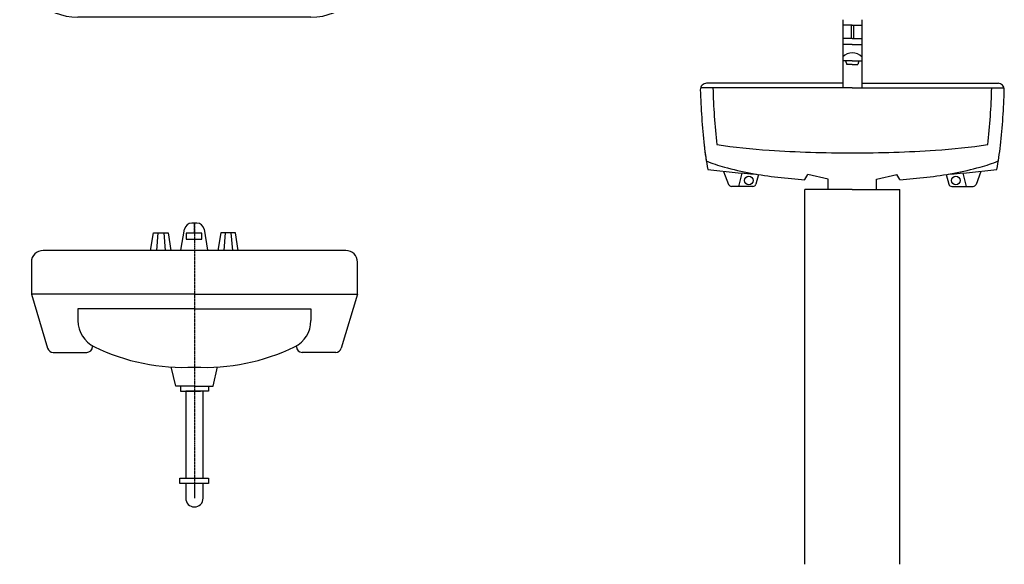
# Model space of a CAD drawing. Header units: inches. Extents: x 242965 to 445791, y 236206 to 423703.
# Drawn here: x 346411 to 348031, y 352934 to 353829 of the extents above; entities that cross this region are included whole.
import ezdxf

# ---------------------------------------------------------------- set-up
doc = ezdxf.new("R2010")
doc.units = ezdxf.units.IN
doc.header["$MEASUREMENT"] = 0
doc.linetypes.add('CENTER', pattern=[2, 1.25, -0.25, 0.25, -0.25])
doc.layers.add('9', color=251, linetype='Continuous', lineweight=13)
doc.layers.add('NOITHAT', color=8, linetype='Continuous')

# ---------------------------------------------------------------- blocks, each defined once
blk = doc.blocks.new('A$C7A3B4298')
at = {"layer": 'NOITHAT', "linetype": 'Continuous'}
for p, q in [((95.9, 1380.7), (479.4, 1380.7)), ((95.9, 1356.7), (479.4, 1356.7)), ((480, 1342.2), (160.4, 862.8)), ((0, 901.3), (0, 1284.8)), ((24, 901.3), (24, 1284.8)), ((551.3, 1284.8), (551.3, 901.3)), ((575.3, 1284.8), (575.3, 901.3)), ((376.8, 1230.4), (238.6, 1023.2)), ((393.9, 1169.8), (243, 943.4)), ((479.4, 829.4), (95.9, 829.4)), ((479.4, 805.4), (95.9, 805.4)), ((265.5, 422.6), (271.3, 456.9)), ((303.6, 456.9), (309.3, 422.6)), ((215.5, 422), (220.3, 450.8)), ((220.3, 450.8), (244.2, 450.8)), ((227.5, 450.8), (225.1, 422)), ((237, 450.8), (239.4, 422)), ((244.2, 450.8), (249, 422)), ((300, 450.5), (274.2, 450.5)), ((274.2, 450.5), (274.2, 440.3)), ((274.2, 440.3), (300, 440.3)), ((300, 440.3), (300, 450.5)), ((331.1, 450.8), (326.3, 422)), ((355, 450.8), (331.1, 450.8)), ((338.3, 450.8), (335.9, 422)), ((347.8, 450.8), (350.2, 422)), ((359.8, 422), (355, 450.8)), ((287.6, 421.9), (38.4, 421.9)), ((536.9, 421.9), (287.6, 421.9)), ((19.2, 402.7), (19.2, 350)), ((556.1, 350), (556.1, 402.7)), ((19.2, 350), (45.9, 260.9)), ((287.6, 350), (19.2, 350)), ((287.6, 350), (556.1, 350)), ((556.1, 350), (529.4, 260.9)), ((95.9, 326), (95.9, 306.5)), ((287.6, 326), (95.9, 326)), ((287.6, 326), (479.4, 326)), ((479.4, 326), (479.4, 306.5)), ((119.9, 263.7), (119.9, 265)), ((455.4, 263.7), (455.4, 265)), ((55.1, 254.1), (110.3, 254.1)), ((520.2, 254.1), (465, 254.1)), ((256.8, 198.7), (249.4, 230.6)), ((318.3, 198.7), (325.7, 230.6)), ((287.6, 198.7), (256.8, 198.7)), ((264.5, 198.7), (264.5, 190.2)), ((287.4, 198.7), (318.3, 198.7)), ((310.6, 198.7), (310.6, 190.2)), ((310.8, 198.7), (310.8, 190.2)), ((264.5, 190.2), (297.6, 190.2)), ((273.3, 190.2), (273.3, 47.6)), ((287.6, 190.2), (273.3, 190.2)), ((310.6, 190.2), (277.4, 190.2)), ((310.8, 190.2), (277.6, 190.2)), ((302, 47.6), (302, 190.5)), ((263.7, 47.6), (311, 47.6)), ((263.7, 38.4), (263.7, 47.6)), ((311, 38.4), (263.7, 38.4)), ((273.3, 38.4), (273.3, 14.4)), ((287.6, 38.4), (287.6, 14.4)), ((302, 14.4), (302, 38.4)), ((311, 47.6), (311, 38.4))]:
    blk.add_line(p, q, dxfattribs=at)
at = {"layer": 'NOITHAT', "linetype": 'CENTER'}
for p, q in [((287.6, 467), (287.6, 14.4)), ((287.6, 450.5), (287.6, 467))]:
    blk.add_line(p, q, dxfattribs=at)
at = {"layer": 'NOITHAT', "linetype": 'Continuous'}
for centre, radius, start, end in [((95.9, 1284.8), 95.9, 90, 180), ((479.4, 1284.8), 95.9, 0, 90), ((95.9, 1284.8), 71.9, 90, 180), ((479.4, 1284.8), 71.9, 0, 90), ((95.9, 901.3), 95.9, 180, 270), ((95.9, 901.3), 71.9, 180, 270), ((479.4, 901.3), 71.9, 270, 0), ((479.4, 901.3), 95.9, 270, 0), ((283.2, 454.9), 12.1, 89.0735, 170.5377), ((285.4, 592), 124.9, 269.0735, 270.9265), ((289.4, 592), 124.9, 269.0735, 270.9265), ((291.7, 454.9), 12.1, 9.4623, 90.9265), ((38.4, 402.7), 19.2, 90, 180), ((536.9, 402.7), 19.2, 0, 90), ((143.8, 306.5), 47.9, 180, 244.1021), ((431.5, 306.5), 47.9, 295.8979, 0), ((55.1, 263.7), 9.59, 196.6992, 270), ((110.3, 263.7), 9.59, 270, 0), ((269.7, 565.7), 336.1, 244.1021, 273.0665), ((305.6, 565.7), 336.1, 266.9335, 295.8979), ((465, 263.7), 9.59, 180, 270), ((520.2, 263.7), 9.59, 270, 343.3008), ((287.6, 14.4), 14.4, 180, 0)]:
    blk.add_arc(centre, radius, start, end, dxfattribs=at)
blk = doc.blocks.new('A$C21B80CA2')
at = {"layer": 'NOITHAT'}
for p, q in [((313.3, 895.7), (313.3, 783.5)), ((344.5, 895.7), (344.5, 783.5)), ((328.9, 886.5), (313.3, 886.5)), ((326.8, 886.5), (326.8, 865)), ((328.9, 886.5), (344.5, 886.5)), ((331, 886.5), (331, 865)), ((328.9, 865), (313.3, 865)), ((328.9, 865), (344.5, 865)), ((328.9, 854.8), (313.3, 854.8)), ((328.9, 854.8), (344.5, 854.8)), ((328.9, 828.2), (313.3, 828.2)), ((317.9, 828.2), (319.8, 822.2)), ((328.9, 828.2), (344.5, 828.2)), ((339.9, 828.2), (338, 822.2)), ((328.9, 822.2), (319.8, 822.2)), ((328.9, 822.2), (338, 822.2)), ((328.9, 783.5), (79.1, 783.5)), ((313.3, 791.2), (89.1, 791.2)), ((328.9, 783.5), (578.7, 783.5)), ((344.5, 791.2), (568.7, 791.2)), ((117.1, 646.2), (125.3, 624.7)), ((147.1, 643.3), (141.5, 621.4)), ((174.3, 641.2), (170.2, 625.3)), ((250.8, 632.6), (255.6, 641.3)), ((289.3, 633.3), (255.6, 641.3)), ((289.3, 616.4), (289.3, 633.3)), ((368.5, 633.3), (402.1, 641.3)), ((368.5, 616.4), (368.5, 633.3)), ((407, 632.6), (402.1, 641.3)), ((483.5, 641.2), (487.6, 625.3)), ((510.7, 643.3), (516.3, 621.4)), ((540.7, 646.2), (532.5, 624.7)), ((165.2, 621.4), (130.1, 621.4)), ((250.8, 0), (250.8, 616.4)), ((328.9, 616.4), (250.8, 616.4)), ((328.9, 616.4), (407, 616.4)), ((407, 0), (407, 616.4)), ((492.6, 621.4), (527.7, 621.4))]:
    blk.add_line(p, q, dxfattribs=at)
for centre in [(158.4, 631.3), (499.4, 631.3)]:
    blk.add_circle(centre, 7.04, dxfattribs=at)
for centre, radius, start, end in [((328.9, 819.1), 22, 90, 135.2499), ((328.9, 819.1), 22, 44.7501, 90), ((89.1, 780.7), 10.4, 90, 181.6206), ((1176.6, 811.5), 1098.3, 181.6206, 186.4017), ((1176.6, 811.5), 1077.5, 181.4896, 186.4655), ((-518.8, 811.5), 1077.5, 353.5345, 358.5104), ((568.7, 780.7), 10.4, 358.3794, 90), ((-518.8, 811.5), 1098.3, 353.5983, 358.3794), ((669.3, 754.6), 587.9, 186.4017, 190.3143), ((669.3, 754.6), 587.9, 186.4017, 188.9211), ((262, 1751.6), 1072.8, 261.6371, 266.266), ((328.6, 2772.3), 2095.7, 266.266, 270), ((329.2, 2772.3), 2095.7, 270, 273.734), ((395.8, 1751.6), 1072.8, 273.734, 278.3629), ((-11.5, 754.6), 587.9, 349.6857, 353.5983), ((329.2, 2772.3), 2095.7, 269.9919, 270), ((186.4, 904.8), 260.5, 247.9424, 254.8441), ((232.9, 1712.7), 1072.8, 262.3994, 266.704), ((272, 1220.8), 587.9, 254.8441, 263.5983), ((385.8, 1220.8), 587.9, 276.4017, 285.1559), ((424.9, 1712.7), 1072.8, 273.296, 277.6006), ((471.4, 904.8), 260.5, 285.1559, 292.0576), ((328.9, 1728.1), 1098.3, 263.5983, 265.9237), ((328.9, 1728.1), 1098.3, 274.0763, 276.4017), ((130.1, 626.6), 5.2, 200.8305, 270), ((165.2, 626.6), 5.2, 270, 345.644), ((492.6, 626.6), 5.2, 194.356, 270), ((527.7, 626.6), 5.2, 270, 339.1695)]:
    blk.add_arc(centre, radius, start, end, dxfattribs=at)

msp = doc.modelspace()

# ---------------------------------------------------------------- block references
at = {"layer": '9'}
for name, p in [('A$C21B80CA2', (347452.35, 352933.792)), ('A$C7A3B4298', (346410.765, 353028.082))]:
    msp.add_blockref(name, p, dxfattribs=at)

doc.saveas('drawing.dxf')
